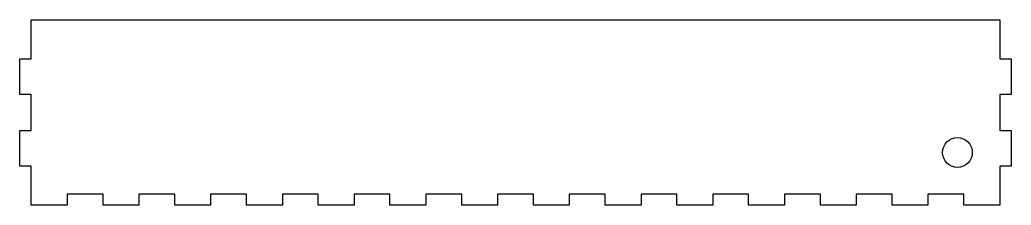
# Model space of a CAD drawing. Header units: millimetres. Extents: x -5 to 437, y 13 to 96.
import ezdxf

# ---------------------------------------------------------------- set-up
doc = ezdxf.new("R2010")
doc.units = ezdxf.units.MM
doc.layers.get('0').update_dxf_attribs({"linetype": 'CONTINUOUS'})

msp = doc.modelspace()

# ---------------------------------------------------------------- linework, layer by layer
msp.add_lwpolyline([(0, 95.85), (432.25, 95.85), (432.25, 78.37), (437.25, 78.37), (437.25, 62.37), (432.25, 62.37), (432.25, 46.37), (437.25, 46.37), (437.25, 30.37), (432.25, 30.37), (432.25, 12.9), (416.12, 12.9), (416.12, 17.9), (400.12, 17.9), (400.12, 12.9), (384.12, 12.9), (384.12, 17.9), (368.12, 17.9), (368.12, 12.9), (352.12, 12.9), (352.12, 17.9), (336.12, 17.9), (336.12, 12.9), (320.12, 12.9), (320.12, 17.9), (304.12, 17.9), (304.12, 12.9), (288.12, 12.9), (288.12, 17.9), (272.12, 17.9), (272.12, 12.9), (256.12, 12.9), (256.12, 17.9), (240.12, 17.9), (240.12, 12.9), (224.12, 12.9), (224.12, 17.9), (208.12, 17.9), (208.12, 12.9), (192.13, 12.9), (192.13, 17.9), (176.12, 17.9), (176.12, 12.9), (160.13, 12.9), (160.13, 17.9), (144.12, 17.9), (144.12, 12.9), (128.13, 12.9), (128.13, 17.9), (112.13, 17.9), (112.13, 12.9), (96.13, 12.9), (96.13, 17.9), (80.13, 17.9), (80.13, 12.9), (64.13, 12.9), (64.13, 17.9), (48.13, 17.9), (48.13, 12.9), (32.13, 12.9), (32.13, 17.9), (16.13, 17.9), (16.13, 12.9), (0, 12.9), (0, 30.37), (-5, 30.37), (-5, 46.37), (0, 46.37), (0, 62.37), (-5, 62.37), (-5, 78.37), (0, 78.37)], close=True)
msp.add_circle((413.27, 36.48), 6.65)

doc.saveas('drawing.dxf')
